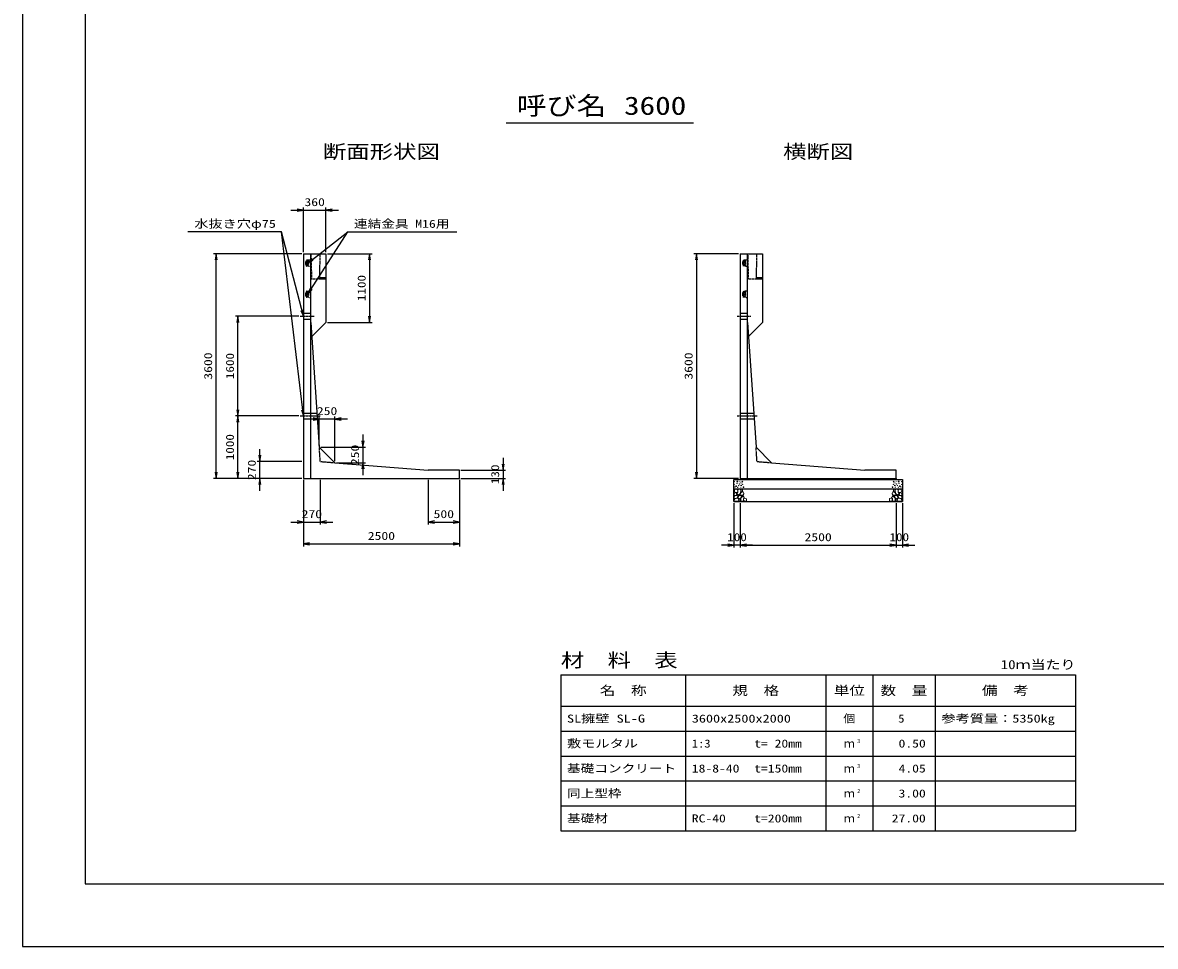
# Model space of a CAD drawing. Units: millimetres at full size. Extents: x 0 to 42050, y 0 to 29700.
# Drawn here: x 0 to 18154, y 0 to 14803 of the extents above; entities that cross this region are included whole.
import ezdxf
from ezdxf.enums import TextEntityAlignment as Align

# ---------------------------------------------------------------- set-up
doc = ezdxf.new("R2010")
doc.units = ezdxf.units.MM
doc.linetypes.add('CHAIN', pattern=[18.5, 12, -1.5, 3.5, -1.5])
doc.linetypes.add('DASHED_SPACED', pattern=[12, 6, -6])
for name, color, linetype, lineweight in [('0_2', 7, 'Continuous', 25), ('D-BMK', 2, 'CHAIN', 25), ('D-DCR-HCHn', 4, 'Continuous', 9), ('D-MTR-FRAM', 7, 'Continuous', 25), ('D-MTR-LINE', 7, 'Continuous', 25), ('D-STR-DIM', 7, 'Continuous', 25), ('D-STR-STRn', 1, 'Continuous', 25), ('D-STR-TXT', 7, 'Continuous', 25), ('D-TTL', 2, 'Continuous', 25), ('D-TTL-TXT', 7, 'Continuous', 25)]:
    doc.layers.add(name, color=color, linetype=linetype, lineweight=lineweight)
doc.layers.add('D-MTR', color=7, linetype='Continuous')
doc.layers.add('D-MTR-TXT', color=7, linetype='Continuous')
doc.styles.add('ＭＳ ゴシック', font='')
doc.styles.get('ＭＳ ゴシック').set_extended_font_data('MS Gothic')

# ---------------------------------------------------------------- blocks, each defined once
blk = doc.blocks.new('open_arrow')
at = {"color": 0, "linetype": 'Continuous', "lineweight": -2}
blk.add_lwpolyline([(7.5, 1.25), (0, 0), (7.5, -1.25)], dxfattribs=at)
blk = doc.blocks.new('30KN')
at = {"color": 1, "linetype": 'DASHED_SPACED', "lineweight": 25}
for p, q in [((-85, 19.095), (-85, -19.095)), ((-58, 31.14), (-76.155, 29.028)), ((-68, 47.5), (-68, 45.66)), ((-65.5, 41.33), (-60.5, 38.443)), ((-54, 46), (-62.257, 46)), ((-40.306, 45.707), (-41.691, 35.314)), ((0, 53), (-37.704, 48.287)), ((0, -53), (0, 53)), ((-76.155, -29.028), (-58, -31.14)), ((-68, -47.5), (-68, -45.66)), ((-65.5, -41.33), (-60.5, -38.443)), ((-54, -46), (-62.257, -46)), ((-41.691, -35.314), (-40.306, -45.707)), ((-37.704, -48.287), (0, -53))]:
    blk.add_line(p, q, dxfattribs=at)
at = {"color": 1, "linetype": 'Continuous', "lineweight": 25}
for p, q in [((-58, 42), (-58, 21.448)), ((-46, 46), (-54, 46)), ((-42, 42), (-42, 21.448)), ((-58, -42), (-58, -21.448)), ((-46, -46), (-54, -46)), ((-42, -42), (-42, -21.448))]:
    blk.add_line(p, q, dxfattribs=at)
blk.add_circle((-50, 0), 13, dxfattribs=at)
at = {"color": 1, "linetype": 'DASHED_SPACED', "lineweight": 25}
for centre, radius, start, end in [((-75, 19.095), 10, 96.63251, 180), ((-66.5, 47.5), 1.5, 19.47123, 180), ((-63, 45.66), 5, 180, 240), ((-62.257, 49), 3, 199.47122, 270), ((-63, 34.113), 5, 0, 60), ((-37.332, 45.31), 3, 97.12502, 172.40536), ((-75, -19.095), 10, 180, 263.36749), ((-63, -45.66), 5, 120, 180), ((-66.5, -47.5), 1.5, 180, 340.57225), ((-62.257, -49), 3, 90, 160.55052), ((-63, -34.113), 5, 300, 0), ((-37.332, -45.31), 3, 187.59464, 262.87498)]:
    blk.add_arc(centre, radius, start, end, dxfattribs=at)
at = {"color": 1, "linetype": 'Continuous', "lineweight": 25}
for centre, radius, start, end in [((-50, 0), 18, 129.95842, 230.0969), ((-68, 21.448), 10, 310.0894, 0), ((-54, 42), 4, 90, 180), ((-46, 42), 4, 0, 90), ((-44.665, 35.71), 3, 332.67182, 352.40536), ((-32, 21.448), 10, 180, 229.9948), ((-50, 0), 18, 310.0052, 50.12245), ((-68, -21.448), 10, 0, 49.9948), ((-54, -42), 4, 180, 270), ((-46, -42), 4, 270, 0), ((-32, -21.448), 10, 130.0052, 180), ((-44.665, -35.71), 3, 7.59464, 27.32818)]:
    blk.add_arc(centre, radius, start, end, dxfattribs=at)

msp = doc.modelspace()

# ---------------------------------------------------------------- linework, layer by layer
at = {"layer": '0_2'}
for p, q in [((11475, 11100), (10760, 11100)), ((10800, 11100), (10800, 7500)), ((11475, 7500), (10760, 7500))]:
    msp.add_line(p, q, dxfattribs=at)
at = {"layer": 'D-BMK'}
for p, q in [((4450, 10100), (4670, 10100)), ((11450, 10100), (11670, 10100)), ((4450, 8500), (4770.897, 8500)), ((11450, 8500), (11770.897, 8500))]:
    msp.add_line(p, q, dxfattribs=at)
at = {"layer": 'D-BMK', "linetype": 'DASHED_SPACED'}
for p, q in [((4770, 7770), (4754.46, 8001.026)), ((11770, 7770), (11754.46, 8001.026)), ((4770, 7770), (5004.46, 7751.026)), ((11770, 7770), (12004.46, 7751.026))]:
    msp.add_line(p, q, dxfattribs=at)
at = {"layer": 'D-DCR-HCHn'}
for points in [[(11407.281, 7263.808), (11400.346, 7243.005), (11409.592, 7229.136), (11432.707, 7226.824), (11448.488, 7233.599), (11441.952, 7249.939), (11446.575, 7259.185), (11437.33, 7268.431), (11423.461, 7273.053)], [(11451.198, 7321.594), (11430.395, 7326.217), (11411.904, 7316.971), (11409.592, 7296.168), (11414.215, 7279.988), (11437.33, 7273.053), (11453.51, 7273.053), (11460.444, 7284.611), (11460.444, 7310.037)], [(11469.69, 7323.906), (11462.756, 7303.102), (11465.067, 7279.988), (11448.887, 7254.562), (11469.69, 7243.005), (11492.805, 7254.562), (11506.673, 7273.053), (11511.296, 7303.102), (11506.673, 7319.283), (11492.805, 7326.217)], [(11508.985, 7268.431), (11497.427, 7240.693), (11506.673, 7229.136), (11534.411, 7229.136), (11545.968, 7233.759), (11557.525, 7249.939), (11557.525, 7263.808), (11545.968, 7282.299), (11532.099, 7284.611)], [(11513.608, 7319.283), (11513.608, 7291.545), (11525.165, 7284.611), (11536.722, 7291.545), (11539.034, 7307.725), (11536.722, 7321.594), (11520.542, 7326.217)], [(13986.015, 7268.431), (13997.573, 7240.693), (13988.327, 7229.136), (13960.589, 7229.136), (13949.032, 7233.759), (13937.475, 7249.939), (13937.475, 7263.808), (13949.032, 7282.299), (13962.901, 7284.611)], [(13981.392, 7319.283), (13981.392, 7291.545), (13969.835, 7284.611), (13958.278, 7291.545), (13955.966, 7307.725), (13958.278, 7321.594), (13974.458, 7326.217)], [(14025.31, 7323.906), (14032.244, 7303.102), (14029.933, 7279.988), (14046.113, 7254.562), (14025.31, 7243.005), (14002.195, 7254.562), (13988.327, 7273.053), (13983.704, 7303.102), (13988.327, 7319.283), (14002.195, 7326.217)], [(14043.802, 7321.594), (14064.605, 7326.217), (14083.096, 7316.971), (14085.408, 7296.168), (14080.785, 7279.988), (14057.67, 7273.053), (14041.49, 7273.053), (14034.556, 7284.611), (14034.556, 7310.037)], [(14087.719, 7263.808), (14094.654, 7243.005), (14085.408, 7229.136), (14062.293, 7226.824), (14046.512, 7233.599), (14053.048, 7249.939), (14048.425, 7259.185), (14057.67, 7268.431), (14071.539, 7273.053)], [(11451.155, 7187.009), (11468.277, 7212.692), (11466.137, 7219.112), (11442.594, 7225.533), (11421.192, 7223.393), (11406.21, 7210.551), (11404.07, 7195.57), (11406.21, 7180.588), (11423.332, 7176.308)], [(11459.716, 7133.503), (11474.698, 7139.924), (11478.978, 7161.326), (11470.417, 7176.308), (11455.435, 7180.588), (11436.173, 7178.448), (11414.771, 7169.887), (11404.07, 7157.045), (11404.07, 7142.064), (11410.49, 7133.503), (11436.173, 7135.643)], [(11474.313, 7243.005), (11462.756, 7233.759), (11467.379, 7226.824), (11483.559, 7226.824), (11490.493, 7229.136), (11495.116, 7238.382), (11488.182, 7245.316)], [(11511.082, 7187.009), (11521.783, 7212.692), (11513.222, 7223.393), (11487.539, 7223.393), (11476.838, 7219.112), (11466.137, 7204.131), (11466.137, 7191.289), (11476.838, 7174.167), (11489.679, 7172.027)], [(11506.801, 7139.924), (11506.801, 7165.606), (11496.1, 7172.027), (11485.399, 7165.606), (11483.259, 7150.625), (11485.399, 7137.783), (11500.381, 7133.503)], [(11547.466, 7135.643), (11553.886, 7154.905), (11551.746, 7176.308), (11566.728, 7199.85), (11547.466, 7210.551), (11526.063, 7199.85), (11513.222, 7182.728), (11508.941, 7154.905), (11513.222, 7139.924), (11526.063, 7133.503)], [(11543.185, 7210.551), (11553.886, 7219.112), (11549.606, 7225.533), (11534.624, 7225.533), (11528.204, 7223.393), (11523.923, 7214.832), (11530.344, 7208.411)], [(11564.588, 7137.783), (11583.85, 7133.503), (11600.972, 7142.064), (11603.112, 7161.326), (11598.831, 7176.308), (11577.429, 7182.728), (11562.447, 7182.728), (11556.027, 7172.027), (11556.027, 7148.484)], [(13930.412, 7137.783), (13911.15, 7133.503), (13894.028, 7142.064), (13891.888, 7161.326), (13896.169, 7176.308), (13917.571, 7182.728), (13932.553, 7182.728), (13938.973, 7172.027), (13938.973, 7148.484)], [(13947.534, 7135.643), (13941.114, 7154.905), (13943.254, 7176.308), (13928.272, 7199.85), (13947.534, 7210.551), (13968.937, 7199.85), (13981.778, 7182.728), (13986.059, 7154.905), (13981.778, 7139.924), (13968.937, 7133.503)], [(13951.815, 7210.551), (13941.114, 7219.112), (13945.394, 7225.533), (13960.376, 7225.533), (13966.796, 7223.393), (13971.077, 7214.832), (13964.656, 7208.411)], [(13983.918, 7187.009), (13973.217, 7212.692), (13981.778, 7223.393), (14007.461, 7223.393), (14018.162, 7219.112), (14028.863, 7204.131), (14028.863, 7191.289), (14018.162, 7174.167), (14005.321, 7172.027)], [(13988.199, 7139.924), (13988.199, 7165.606), (13998.9, 7172.027), (14009.601, 7165.606), (14011.741, 7150.625), (14009.601, 7137.783), (13994.62, 7133.503)], [(14020.687, 7243.005), (14032.244, 7233.759), (14027.621, 7226.824), (14011.441, 7226.824), (14004.507, 7229.136), (13999.884, 7238.382), (14006.818, 7245.316)], [(14035.284, 7133.503), (14020.302, 7139.924), (14016.022, 7161.326), (14024.583, 7176.308), (14039.565, 7180.588), (14058.827, 7178.448), (14080.229, 7169.887), (14090.93, 7157.045), (14090.93, 7142.064), (14084.51, 7133.503), (14058.827, 7135.643)], [(14043.845, 7187.009), (14026.723, 7212.692), (14028.863, 7219.112), (14052.406, 7225.533), (14073.808, 7223.393), (14088.79, 7210.551), (14090.93, 7195.57), (14088.79, 7180.588), (14071.668, 7176.308)]]:
    msp.add_lwpolyline(points, close=True, dxfattribs=at)
for centre, radius in [((11408.582, 7446.944), 2.4), ((11455.172, 7450.324), 6), ((11495.523, 7445.012), 2.4), ((11535.179, 7447.136), 6), ((13960.821, 7447.136), 6), ((14000.477, 7445.012), 2.4), ((14040.828, 7450.324), 6), ((14087.418, 7446.944), 2.4), ((11409.495, 7404.135), 2.4), ((11418.007, 7360.914), 2.4), ((11437.576, 7376.202), 6), ((11449.833, 7421.609), 2.4), ((11458.5, 7357.658), 2.4), ((11475.12, 7383.919), 2.4), ((11486.285, 7411.178), 2.4), ((11510.738, 7357.256), 2.4), ((11516.171, 7387.275), 6), ((11514.11, 7423.485), 2.4), ((11541.323, 7405.152), 2.4), ((11552.724, 7357.776), 6), ((13943.276, 7357.776), 6), ((13954.677, 7405.152), 2.4), ((13979.829, 7387.275), 6), ((13981.89, 7423.485), 2.4), ((13985.262, 7357.256), 2.4), ((14009.715, 7411.178), 2.4), ((14020.88, 7383.919), 2.4), ((14037.5, 7357.658), 2.4), ((14046.167, 7421.609), 2.4), ((14058.424, 7376.202), 6), ((14077.993, 7360.914), 2.4), ((14086.505, 7404.135), 2.4)]:
    msp.add_circle(centre, radius, dxfattribs=at)
at = {"layer": 'D-MTR-FRAM'}
for p, q in [((8625, 4350), (16875, 4350)), ((8625, 4350), (8625, 1850)), ((16875, 4350), (16875, 1850)), ((8625, 1850), (16875, 1850))]:
    msp.add_line(p, q, dxfattribs=at)
at = {"layer": 'D-MTR-LINE'}
for p, q in [((10625, 4350), (10625, 1850)), ((12875, 4350), (12875, 1850)), ((13625, 4350), (13625, 1850)), ((14625, 4350), (14625, 1850)), ((8625, 3850), (16875, 3850)), ((8625, 3450), (16875, 3450)), ((8625, 3050), (16875, 3050)), ((8625, 2650), (16875, 2650)), ((8625, 2250), (16875, 2250))]:
    msp.add_line(p, q, dxfattribs=at)
at = {"layer": 'D-STR-DIM'}
for p, q in [((4500, 11125), (4500, 11840)), ((4860, 11125), (4860, 11840)), ((4300, 11800), (5060, 11800)), ((4475, 11100), (3060, 11100)), ((3100, 7500), (3100, 11100)), ((4885, 11100), (5600, 11100)), ((5560, 11100), (5560, 10000)), ((4425, 10100), (3410, 10100)), ((3450, 8500), (3450, 10100)), ((4885, 10000), (5600, 10000)), ((4425, 8500), (3410, 8500)), ((4425, 8500), (3410, 8500)), ((3450, 7500), (3450, 8500)), ((5204.46, 8451.026), (4554.46, 8451.026)), ((4754.46, 8026.026), (4754.46, 8491.026)), ((5004.46, 7776.026), (5004.46, 8491.026)), ((5454.46, 8201.026), (5454.46, 7551.026)), ((4779.46, 8001.026), (5494.46, 8001.026)), ((3800, 7300), (3800, 7970)), ((7700, 7830), (7700, 7300)), ((4475, 7770), (3760, 7770)), ((5029.46, 7751.026), (5494.46, 7751.026)), ((7025, 7630), (7740, 7630)), ((4475, 7500), (3060, 7500)), ((4475, 7500), (3410, 7500)), ((4475, 7500), (3760, 7500)), ((4500, 7475), (4500, 6760)), ((4500, 7475), (4500, 6410)), ((4770, 7475), (4770, 6760)), ((6500, 7475), (6500, 6760)), ((7000, 7475), (7000, 6760)), ((7000, 7475), (7000, 6410)), ((7025, 7500), (7740, 7500)), ((11400, 7105), (11400, 6390)), ((11500, 7105), (11500, 6390)), ((11500, 7105), (11500, 6390)), ((14000, 7105), (14000, 6390)), ((14000, 7105), (14000, 6390)), ((14100, 7105), (14100, 6390)), ((4300, 6800), (4970, 6800)), ((6500, 6800), (7000, 6800)), ((4500, 6450), (7000, 6450)), ((11700, 6430), (11200, 6430)), ((11500, 6430), (14000, 6430)), ((13800, 6430), (14300, 6430))]:
    msp.add_line(p, q, dxfattribs=at)
at = {"layer": 'D-STR-STRn'}
for p, q in [((4500, 11100), (4500, 7500)), ((4500, 11100), (4860, 11100)), ((4620, 7500), (4620, 11100)), ((4860, 11100), (4860, 10000)), ((11500, 11100), (11500, 7500)), ((11500, 11100), (11860, 11100)), ((11620, 7500), (11620, 11100)), ((11860, 11100), (11860, 10000)), ((4620, 10000), (4754.46, 8001.026)), ((4860, 10000), (4635.126, 9775.126)), ((11620, 10000), (11754.46, 8001.026)), ((11860, 10000), (11635.126, 9775.126)), ((5004.46, 7751.026), (4754.46, 8001.026)), ((12004.46, 7751.026), (11754.46, 8001.026)), ((5004.46, 7751.026), (6500, 7630)), ((7000, 7630), (6500, 7630)), ((7000, 7500), (7000, 7630)), ((12004.46, 7751.026), (13500, 7630)), ((14000, 7630), (13500, 7630)), ((14000, 7500), (14000, 7630)), ((4500, 7500), (7000, 7500)), ((11400, 7130), (11400, 7480)), ((11400, 7480), (14100, 7480)), ((11500, 7500), (13716, 7500)), ((11500, 7500), (11500, 7480)), ((11500, 7500), (14000, 7500)), ((11500, 7500), (14000, 7500)), ((14000, 7500), (14000, 7480)), ((14100, 7480), (14100, 7130)), ((11400, 7330), (14100, 7330)), ((11400, 7130), (14100, 7130))]:
    msp.add_line(p, q, dxfattribs=at)
at = {"layer": 'D-STR-STRn', "linetype": 'DASHED_SPACED'}
for p, q in [((4620, 11100), (4630, 10700)), ((4760, 10700), (4770, 11100)), ((11620, 11100), (11630, 10700)), ((11760, 10700), (11770, 11100)), ((4760.5, 10720), (4860, 10720)), ((11760.5, 10720), (11860, 10720)), ((4630, 10700), (4760, 10700)), ((4760, 10700), (4860, 10700)), ((11630, 10700), (11760, 10700)), ((11760, 10700), (11860, 10700)), ((4500, 10146.875), (4620, 10146.875)), ((4500, 10053.125), (4620, 10053.125)), ((11500, 10146.875), (11620, 10146.875)), ((11500, 10053.125), (11620, 10053.125)), ((4500, 8546.875), (4717.744, 8546.875)), ((11500, 8546.875), (11717.744, 8546.875)), ((4500, 8453.125), (4724.05, 8453.125)), ((11500, 8453.125), (11724.05, 8453.125))]:
    msp.add_line(p, q, dxfattribs=at)
at = {"layer": 'D-STR-TXT'}
for p, q in [((4150, 11450), (2650, 11450)), ((4500, 10100), (4150, 11450)), ((4500, 8500), (4150, 11450)), ((4570, 10450), (5210, 11450)), ((4570, 10950), (5210, 11450)), ((5210, 11450), (6960, 11450))]:
    msp.add_line(p, q, dxfattribs=at)
at = {"layer": 'D-TTL'}
for points in [[(0, 0), (42050, 0), (42050, 29700), (0, 29700)], [(1000, 1000), (41050, 1000), (41050, 28700), (1000, 28700)]]:
    msp.add_lwpolyline(points, close=True, dxfattribs=at)
at = {"layer": 'D-TTL-TXT'}
msp.add_line((7750, 13200), (10750, 13200), dxfattribs=at)

# ---------------------------------------------------------------- block references
at = {"layer": '0_2', "xscale": 13.3, "yscale": 13.3}
for p, rotation in [((10800, 11100), 270), ((10800, 7500), 90)]:
    msp.add_blockref('open_arrow', p, dxfattribs=dict(at, rotation=rotation))
at = {"layer": 'D-STR-DIM', "xscale": 13.3, "yscale": 13.3}
for p, rotation in [((4500, 11800), 180), ((3100, 11100), 270), ((5560, 11100), 270), ((3450, 10100), 270), ((5560, 10000), 90), ((3450, 8500), 90), ((3450, 8500), 270), ((4754.46, 8451.026), 180), ((5454.46, 8001.026), 90), ((3800, 7770), 90), ((5454.46, 7751.026), 270), ((7700, 7630), 90), ((3100, 7500), 90), ((3450, 7500), 90), ((3800, 7500), 270), ((7700, 7500), 270), ((4500, 6800), 180), ((7000, 6800), 180), ((7000, 6450), 180), ((11400, 6430), 180), ((14000, 6430), 180), ((14000, 6430), 180)]:
    msp.add_blockref('open_arrow', p, dxfattribs=dict(at, rotation=rotation))
for p in [(4860, 11800), (5004.46, 8451.026), (4770, 6800), (6500, 6800), (4500, 6450), (11500, 6430), (11500, 6430), (14100, 6430)]:
    msp.add_blockref('open_arrow', p, dxfattribs=at)
at = {"layer": 'D-STR-STRn'}
for p in [(4620, 10950), (11620, 10950), (4620, 10450), (11620, 10450)]:
    msp.add_blockref('30KN', p, dxfattribs=at)
at = {"layer": 'D-STR-TXT', "xscale": 13.3, "yscale": 13.3}
for p, rotation in [((4570, 10950), 38), ((4570, 10450), 57.4), ((4500, 10100), 104.5), ((4500, 8500), 96.8)]:
    msp.add_blockref('open_arrow', p, dxfattribs=dict(at, rotation=rotation))

# ---------------------------------------------------------------- texts
at = {"layer": '0_2', "style": 'ＭＳ ゴシック', "width": 1.25}
msp.add_text('3600', height=128.3, rotation=90, dxfattribs=at).set_placement((10672.5, 9300), align=Align.MIDDLE_CENTER)
at = {"layer": 'D-MTR', "style": 'ＭＳ ゴシック', "width": 1.25}
msp.add_text('材\u3000料\u3000表', height=219.9, dxfattribs=at).set_placement((8625, 4410), align=Align.BOTTOM_LEFT)
at = {"layer": 'D-MTR', "style": 'ＭＳ ゴシック', "width": 1.2}
msp.add_text('10ｍ当たり', height=146.6, dxfattribs=at).set_placement((16875, 4398.333), align=Align.BOTTOM_RIGHT)
at = {"layer": 'D-MTR-TXT', "style": 'ＭＳ ゴシック'}
for s, height, width, p in [('名\u3000称', 146.6, 1.25, (9625, 4100)), ('規\u3000格', 146.6, 1.25, (11750, 4100)), ('単位', 146.6, 1.25, (13250, 4100)), ('数\u3000量', 146.6, 1.25, (14125, 4100)), ('備\u3000考', 146.6, 1.25, (15750, 4100)), ('個', 128.3, 1.1, (13250, 3650))]:
    msp.add_text(s, height=height, dxfattribs=dict(at, width=width)).set_placement(p, align=Align.MIDDLE_CENTER)
for s, width, p in [('SL擁壁 SL-G', 1.3, (8725, 3650)), ('3600x2500x2000', 1.3, (10725, 3650)), ('参考質量：5350kg', 1.3, (14725, 3650)), ('敷モルタル', 1.3, (8725, 3250)), ('1:3', 1.15, (10725, 3250)), ('t= 20mm', 1.25, (11725, 3250)), ('基礎コンクリート', 1.25, (8725, 2850)), ('18-8-40', 1.25, (10725, 2850)), ('t=150mm', 1.25, (11725, 2850)), ('同上型枠', 1.25, (8725, 2450)), ('基礎材', 1.25, (8725, 2050)), ('RC-40', 1.25, (10725, 2050)), ('t=200mm', 1.25, (11725, 2050))]:
    msp.add_text(s, height=128.3, dxfattribs=dict(at, width=width)).set_placement(p, align=Align.MIDDLE_LEFT)
for s, width, p in [('5', 1.15, (14133.883, 3650)), ('0.50', 1.25, (14475, 3250)), ('4.05', 1.25, (14475, 2850)), ('3.00', 1.25, (14475, 2450)), ('27.00', 1.25, (14475, 2050))]:
    msp.add_text(s, height=128.3, dxfattribs=dict(at, width=width)).set_placement(p, align=Align.MIDDLE_RIGHT)
for p in [(13250, 3250), (13250, 2850), (13250, 2450), (13250, 2050)]:
    msp.add_text('ｍ', height=128.3, dxfattribs=at).set_placement(p, align=Align.MIDDLE_CENTER)
at = {"layer": 'D-MTR-TXT', "style": 'ＭＳ ゴシック', "width": 1.15}
for s, p in [('3', (13375, 3238.333)), ('3', (13375, 2838.333)), ('2', (13375, 2438.333)), ('2', (13375, 2038.333))]:
    msp.add_text(s, height=64.15, dxfattribs=at).set_placement(p, align=Align.BOTTOM_LEFT)
at = {"layer": 'D-STR-DIM', "style": 'ＭＳ ゴシック'}
for s, width, p in [('360', 1.25, (4680, 11927.5)), ('250', 1.25, (4879.46, 8578.526)), ('270', 1.25, (4635, 6927.5)), ('500', 1.25, (6750, 6927.5)), ('2500', 1.25, (5750, 6577.5)), ('100', 1.2, (11450, 6557.5)), ('2500', 1.25, (12750, 6557.5)), ('100', 1.2, (14050, 6557.5))]:
    msp.add_text(s, height=128.3, dxfattribs=dict(at, width=width)).set_placement(p, align=Align.MIDDLE_CENTER)
for s, width, p in [('1100', 1.2, (5432.5, 10550)), ('3600', 1.25, (2972.5, 9300)), ('1600', 1.2, (3322.5, 9300)), ('1000', 1.2, (3322.5, 8000)), ('250', 1.25, (5326.96, 7876.026)), ('270', 1.25, (3672.5, 7635)), ('130', 1.2, (7572.5, 7565))]:
    msp.add_text(s, height=128.3, rotation=90, dxfattribs=dict(at, width=width)).set_placement(p, align=Align.MIDDLE_CENTER)
at = {"layer": 'D-STR-TXT', "style": 'ＭＳ ゴシック'}
for s, width, p in [('水抜き穴φ75', 1.3, (2750, 11476.667)), ('連結金具 M16用', 1.25, (5310, 11476.667))]:
    msp.add_text(s, height=128.3, dxfattribs=dict(at, width=width)).set_placement(p, align=Align.BOTTOM_LEFT)
at = {"layer": 'D-TTL-TXT', "style": 'ＭＳ ゴシック'}
for s, height, width, p in [('呼び名', 293.3, 1.2, (8637.5, 13237.5)), ('3600', 293.3, 1.25, (10137.5, 13237.5)), ('断面形状図', 219.9, 1.25, (5750, 12560)), ('横断図', 219.9, 1.25, (12750, 12560))]:
    msp.add_text(s, height=height, dxfattribs=dict(at, width=width)).set_placement(p, align=Align.BOTTOM_CENTER)

doc.saveas('drawing.dxf')
